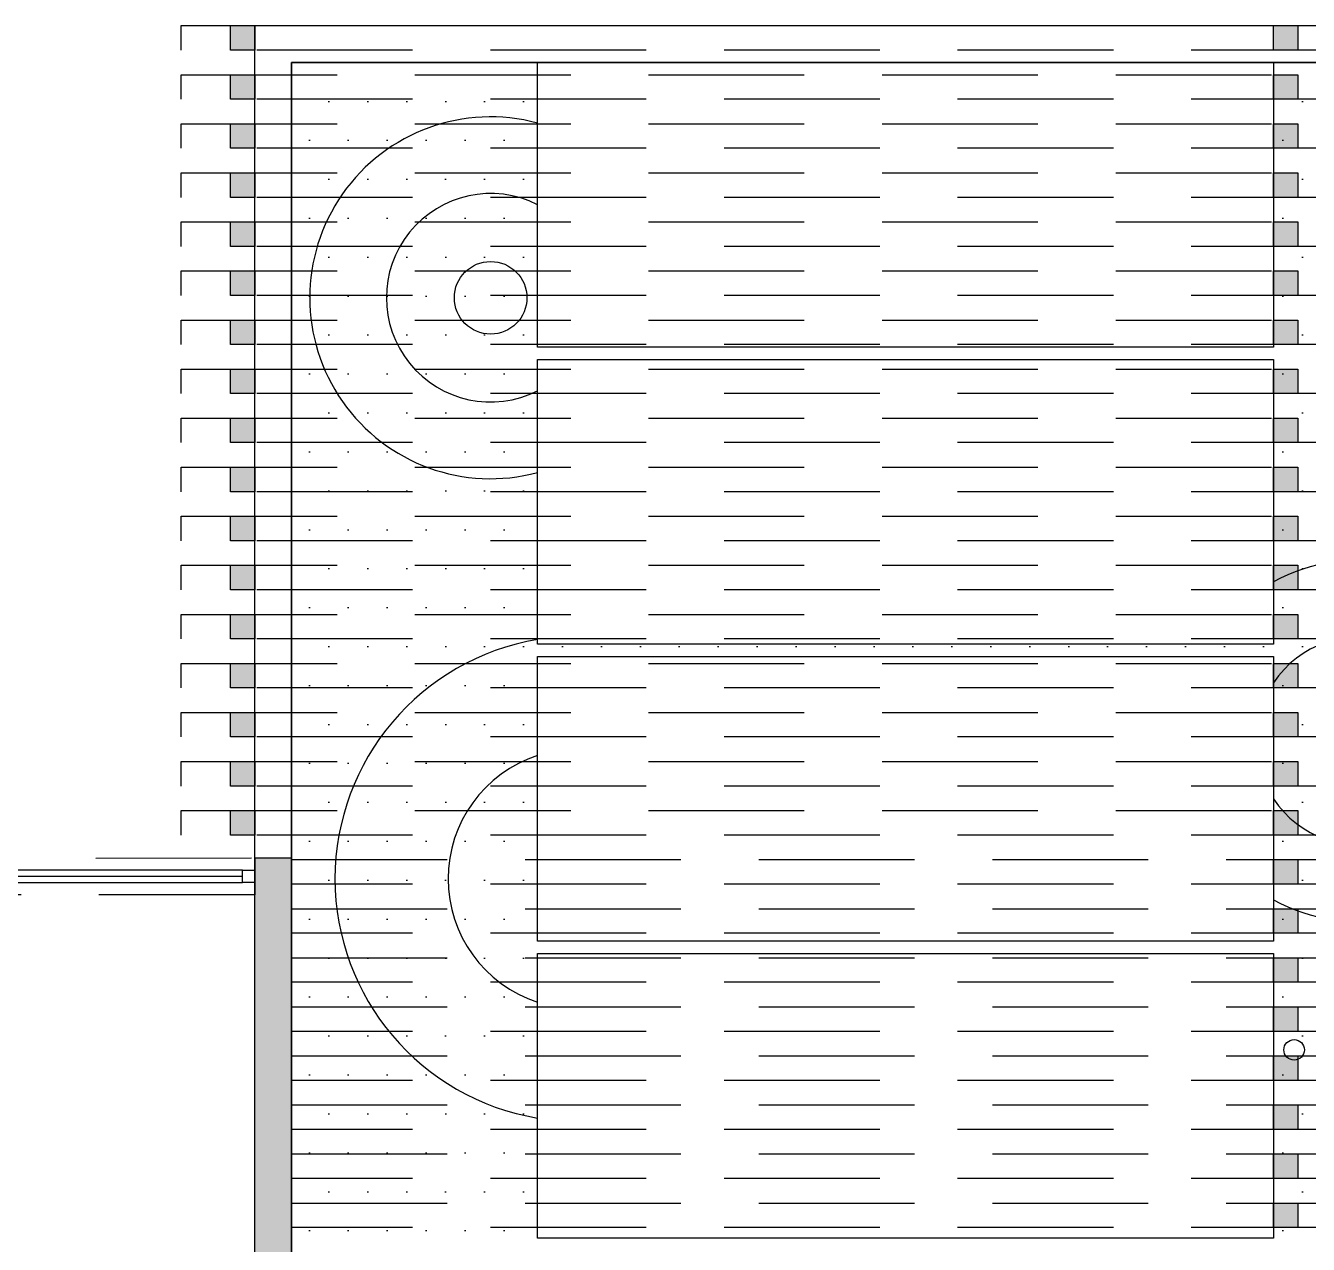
# Model space of a CAD drawing. Header units: metres. Extents: x 1769 to 3632, y 809 to 2652.
# Drawn here: x 2704.42 to 2709.65, y 1873.51 to 1878.48 of the extents above; entities that cross this region are included whole.
import ezdxf

# ---------------------------------------------------------------- set-up
doc = ezdxf.new("R2010")
doc.units = ezdxf.units.M
doc.header["$LTSCALE"] = 10
doc.linetypes.add('HIDDEN', pattern=[9.525, 6.35, -3.175])
for name, color, linetype in [('A-COLS', 6, 'Continuous'), ('A-COLS-PATT+', 8, 'Continuous'), ('A-FLOR-LEVL', 2, 'Continuous'), ('A-GLAZ', 150, 'Continuous'), ('A-PATT+', 8, 'Continuous'), ('A-PROJ+', 1, 'HIDDEN'), ('A-WALL', 6, 'Continuous'), ('A-WALL-PATT', 8, 'Continuous'), ('L-PLNT-TREE', 66, 'Continuous'), ('L-POND+', 134, 'Continuous')]:
    doc.layers.add(name, color=color, linetype=linetype)

# ---------------------------------------------------------------- blocks, each defined once
blk = doc.blocks.new('*U429')
at = {"layer": 'A-GLAZ', "ltscale": 0.01}
for p, q in [((0.0191035, 0.000025), (0.0206035, 0.000025)), ((0.0191035, 0), (0.0206035, 0)), ((0.0206035, -0.000025), (0.0191035, -0.000025))]:
    blk.add_line(p, q, dxfattribs=at)
for points in [[(0.0190535, -0.000025), (0.0191035, -0.000025), (0.0191035, 0.000025), (0.0190535, 0.000025)], [(0.0206535, -0.000025), (0.0206035, -0.000025), (0.0206035, 0.000025), (0.0206535, 0.000025)]]:
    blk.add_lwpolyline(points, close=True, dxfattribs=at)
blk = doc.blocks.new('LLUVIA DE ORO')
at = {"layer": 'L-PLNT-TREE', "color": 62}
blk.add_circle((144.8405, 319.3841), 0.0418, dxfattribs=at)
blk = doc.blocks.new('A$C6c3e34c0')
at = {"layer": 'A-COLS-PATT+', "ltscale": 0.01}
h = blk.add_hatch(color=256, dxfattribs=at)
h.dxf.hatch_style = 1
h.paths.add_polyline_path([(-3.9187, 7.5046), (-3.8187, 7.5046), (-3.8187, 7.4046), (-3.9187, 7.4046)])
h = blk.add_hatch(color=256, dxfattribs=at)
h.dxf.hatch_style = 1
h.paths.add_polyline_path([(0.3339, 7.5046), (0.4339, 7.5046), (0.4339, 7.4046), (0.3339, 7.4046)])
h = blk.add_hatch(color=256, dxfattribs=at)
h.dxf.hatch_style = 1
h.paths.add_polyline_path([(-3.9187, 7.3046), (-3.8187, 7.3046), (-3.8187, 7.2046), (-3.9187, 7.2046)])
h = blk.add_hatch(color=256, dxfattribs=at)
h.dxf.hatch_style = 1
h.paths.add_polyline_path([(0.3339, 7.3046), (0.4339, 7.3046), (0.4339, 7.2046), (0.3339, 7.2046)])
h = blk.add_hatch(color=256, dxfattribs=at)
h.dxf.hatch_style = 1
h.paths.add_polyline_path([(-3.9187, 7.1046), (-3.8187, 7.1046), (-3.8187, 7.0046), (-3.9187, 7.0046)])
h = blk.add_hatch(color=256, dxfattribs=at)
h.dxf.hatch_style = 1
h.paths.add_polyline_path([(0.3339, 7.1046), (0.4339, 7.1046), (0.4339, 7.0046), (0.3339, 7.0046)])
h = blk.add_hatch(color=256, dxfattribs=at)
h.dxf.hatch_style = 1
h.paths.add_polyline_path([(-3.9187, 6.9046), (-3.8187, 6.9046), (-3.8187, 6.8046), (-3.9187, 6.8046)])
h = blk.add_hatch(color=256, dxfattribs=at)
h.dxf.hatch_style = 1
h.paths.add_polyline_path([(0.3339, 6.9046), (0.4339, 6.9046), (0.4339, 6.8046), (0.3339, 6.8046)])
h = blk.add_hatch(color=256, dxfattribs=at)
h.dxf.hatch_style = 1
h.paths.add_polyline_path([(-3.9187, 6.7046), (-3.8187, 6.7046), (-3.8187, 6.6046), (-3.9187, 6.6046)])
h = blk.add_hatch(color=256, dxfattribs=at)
h.dxf.hatch_style = 1
h.paths.add_polyline_path([(0.3339, 6.7046), (0.4339, 6.7046), (0.4339, 6.6046), (0.3339, 6.6046)])
h = blk.add_hatch(color=256, dxfattribs=at)
h.dxf.hatch_style = 1
h.paths.add_polyline_path([(-3.9187, 6.5046), (-3.8187, 6.5046), (-3.8187, 6.4046), (-3.9187, 6.4046)])
h = blk.add_hatch(color=256, dxfattribs=at)
h.dxf.hatch_style = 1
h.paths.add_polyline_path([(0.3339, 6.5046), (0.4339, 6.5046), (0.4339, 6.4046), (0.3339, 6.4046)])
h = blk.add_hatch(color=256, dxfattribs=at)
h.dxf.hatch_style = 1
h.paths.add_polyline_path([(-3.9187, 6.3046), (-3.8187, 6.3046), (-3.8187, 6.2046), (-3.9187, 6.2046)])
h = blk.add_hatch(color=256, dxfattribs=at)
h.dxf.hatch_style = 1
h.paths.add_polyline_path([(0.3339, 6.3046), (0.4339, 6.3046), (0.4339, 6.2046), (0.3339, 6.2046)])
h = blk.add_hatch(color=256, dxfattribs=at)
h.dxf.hatch_style = 1
h.paths.add_polyline_path([(-3.9187, 6.1046), (-3.8187, 6.1046), (-3.8187, 6.0046), (-3.9187, 6.0046)])
h = blk.add_hatch(color=256, dxfattribs=at)
h.dxf.hatch_style = 1
h.paths.add_polyline_path([(0.3339, 6.1046), (0.4339, 6.1046), (0.4339, 6.0046), (0.3339, 6.0046)])
h = blk.add_hatch(color=256, dxfattribs=at)
h.dxf.hatch_style = 1
h.paths.add_polyline_path([(-3.9187, 5.9046), (-3.8187, 5.9046), (-3.8187, 5.8046), (-3.9187, 5.8046)])
h = blk.add_hatch(color=256, dxfattribs=at)
h.dxf.hatch_style = 1
h.paths.add_polyline_path([(0.3339, 5.9046), (0.4339, 5.9046), (0.4339, 5.8046), (0.3339, 5.8046)])
h = blk.add_hatch(color=256, dxfattribs=at)
h.dxf.hatch_style = 1
h.paths.add_polyline_path([(-3.9187, 5.7046), (-3.8187, 5.7046), (-3.8187, 5.6046), (-3.9187, 5.6046)])
h = blk.add_hatch(color=256, dxfattribs=at)
h.dxf.hatch_style = 1
h.paths.add_polyline_path([(0.3339, 5.7046), (0.4339, 5.7046), (0.4339, 5.6046), (0.3339, 5.6046)])
h = blk.add_hatch(color=256, dxfattribs=at)
h.dxf.hatch_style = 1
h.paths.add_polyline_path([(-3.9187, 5.5046), (-3.8187, 5.5046), (-3.8187, 5.4046), (-3.9187, 5.4046)])
h = blk.add_hatch(color=256, dxfattribs=at)
h.dxf.hatch_style = 1
h.paths.add_polyline_path([(0.3339, 5.5046), (0.4339, 5.5046), (0.4339, 5.4046), (0.3339, 5.4046)])
h = blk.add_hatch(color=256, dxfattribs=at)
h.dxf.hatch_style = 1
h.paths.add_polyline_path([(-3.9187, 5.3046), (-3.8187, 5.3046), (-3.8187, 5.2046), (-3.9187, 5.2046)])
h = blk.add_hatch(color=256, dxfattribs=at)
h.dxf.hatch_style = 1
h.paths.add_polyline_path([(0.3339, 5.3046), (0.4339, 5.3046), (0.4339, 5.2046), (0.3339, 5.2046)])
h = blk.add_hatch(color=256, dxfattribs=at)
h.dxf.hatch_style = 1
h.paths.add_polyline_path([(-3.9187, 5.1046), (-3.8187, 5.1046), (-3.8187, 5.0046), (-3.9187, 5.0046)])
h = blk.add_hatch(color=256, dxfattribs=at)
h.dxf.hatch_style = 1
h.paths.add_polyline_path([(0.3339, 5.1046), (0.4339, 5.1046), (0.4339, 5.0046), (0.3339, 5.0046)])
h = blk.add_hatch(color=256, dxfattribs=at)
h.dxf.hatch_style = 1
h.paths.add_polyline_path([(-3.9187, 4.9046), (-3.8187, 4.9046), (-3.8187, 4.8046), (-3.9187, 4.8046)])
h = blk.add_hatch(color=256, dxfattribs=at)
h.dxf.hatch_style = 1
h.paths.add_polyline_path([(0.3339, 4.9046), (0.4339, 4.9046), (0.4339, 4.8046), (0.3339, 4.8046)])
h = blk.add_hatch(color=256, dxfattribs=at)
h.dxf.hatch_style = 1
h.paths.add_polyline_path([(-3.9187, 4.7046), (-3.8187, 4.7046), (-3.8187, 4.6046), (-3.9187, 4.6046)])
h = blk.add_hatch(color=256, dxfattribs=at)
h.dxf.hatch_style = 1
h.paths.add_polyline_path([(0.3339, 4.7046), (0.4339, 4.7046), (0.4339, 4.6046), (0.3339, 4.6046)])
h = blk.add_hatch(color=256, dxfattribs=at)
h.dxf.hatch_style = 1
h.paths.add_polyline_path([(-3.9187, 4.5046), (-3.8187, 4.5046), (-3.8187, 4.4046), (-3.9187, 4.4046)])
h = blk.add_hatch(color=256, dxfattribs=at)
h.dxf.hatch_style = 1
h.paths.add_polyline_path([(0.3339, 4.5046), (0.4339, 4.5046), (0.4339, 4.4046), (0.3339, 4.4046)])
h = blk.add_hatch(color=256, dxfattribs=at)
h.dxf.hatch_style = 1
h.paths.add_polyline_path([(-3.9187, 4.3046), (-3.8187, 4.3046), (-3.8187, 4.2046), (-3.9187, 4.2046)])
h = blk.add_hatch(color=256, dxfattribs=at)
h.dxf.hatch_style = 1
h.paths.add_polyline_path([(0.3339, 4.3046), (0.4339, 4.3046), (0.4339, 4.2046), (0.3339, 4.2046)])
h = blk.add_hatch(color=256, dxfattribs=at)
h.dxf.hatch_style = 1
h.paths.add_polyline_path([(0.3339, 4.1046), (0.4339, 4.1046), (0.4339, 4.0046), (0.3339, 4.0046)])
h = blk.add_hatch(color=256, dxfattribs=at)
h.dxf.hatch_style = 1
h.paths.add_polyline_path([(0.3339, 3.9046), (0.4339, 3.9046), (0.4339, 3.8046), (0.3339, 3.8046)])
h = blk.add_hatch(color=256, dxfattribs=at)
h.dxf.hatch_style = 1
h.paths.add_polyline_path([(0.3339, 3.7046), (0.4339, 3.7046), (0.4339, 3.6046), (0.3339, 3.6046)])
h = blk.add_hatch(color=256, dxfattribs=at)
h.dxf.hatch_style = 1
h.paths.add_polyline_path([(0.3339, 3.5046), (0.4339, 3.5046), (0.4339, 3.4046), (0.3339, 3.4046)])
h = blk.add_hatch(color=256, dxfattribs=at)
h.dxf.hatch_style = 1
h.paths.add_polyline_path([(0.3339, 3.3046), (0.4339, 3.3046), (0.4339, 3.2046), (0.3339, 3.2046)])
h = blk.add_hatch(color=256, dxfattribs=at)
h.dxf.hatch_style = 1
h.paths.add_polyline_path([(0.3339, 3.1046), (0.4339, 3.1046), (0.4339, 3.0046), (0.3339, 3.0046)])
h = blk.add_hatch(color=256, dxfattribs=at)
h.dxf.hatch_style = 1
h.paths.add_polyline_path([(0.3339, 2.9046), (0.4339, 2.9046), (0.4339, 2.8046), (0.3339, 2.8046)])
h = blk.add_hatch(color=256, dxfattribs=at)
h.dxf.hatch_style = 1
h.paths.add_polyline_path([(0.3339, 2.7046), (0.4339, 2.7046), (0.4339, 2.6046), (0.3339, 2.6046)])
at = {"layer": 'A-COLS', "ltscale": 0.01}
for points in [[(-3.9187, 7.5046), (-3.8187, 7.5046), (-3.8187, 7.4046), (-3.9187, 7.4046)], [(0.3339, 7.5046), (0.4339, 7.5046), (0.4339, 7.4046), (0.3339, 7.4046)], [(-3.9187, 7.3046), (-3.8187, 7.3046), (-3.8187, 7.2046), (-3.9187, 7.2046)], [(0.3339, 7.3046), (0.4339, 7.3046), (0.4339, 7.2046), (0.3339, 7.2046)], [(-3.9187, 7.1046), (-3.8187, 7.1046), (-3.8187, 7.0046), (-3.9187, 7.0046)], [(0.3339, 7.1046), (0.4339, 7.1046), (0.4339, 7.0046), (0.3339, 7.0046)], [(-3.9187, 6.9046), (-3.8187, 6.9046), (-3.8187, 6.8046), (-3.9187, 6.8046)], [(0.3339, 6.9046), (0.4339, 6.9046), (0.4339, 6.8046), (0.3339, 6.8046)], [(-3.9187, 6.7046), (-3.8187, 6.7046), (-3.8187, 6.6046), (-3.9187, 6.6046)], [(0.3339, 6.7046), (0.4339, 6.7046), (0.4339, 6.6046), (0.3339, 6.6046)], [(-3.9187, 6.5046), (-3.8187, 6.5046), (-3.8187, 6.4046), (-3.9187, 6.4046)], [(0.3339, 6.5046), (0.4339, 6.5046), (0.4339, 6.4046), (0.3339, 6.4046)], [(-3.9187, 6.3046), (-3.8187, 6.3046), (-3.8187, 6.2046), (-3.9187, 6.2046)], [(0.3339, 6.3046), (0.4339, 6.3046), (0.4339, 6.2046), (0.3339, 6.2046)], [(-3.9187, 6.1046), (-3.8187, 6.1046), (-3.8187, 6.0046), (-3.9187, 6.0046)], [(0.3339, 6.1046), (0.4339, 6.1046), (0.4339, 6.0046), (0.3339, 6.0046)], [(-3.9187, 5.9046), (-3.8187, 5.9046), (-3.8187, 5.8046), (-3.9187, 5.8046)], [(0.3339, 5.9046), (0.4339, 5.9046), (0.4339, 5.8046), (0.3339, 5.8046)], [(-3.9187, 5.7046), (-3.8187, 5.7046), (-3.8187, 5.6046), (-3.9187, 5.6046)], [(0.3339, 5.7046), (0.4339, 5.7046), (0.4339, 5.6046), (0.3339, 5.6046)], [(-3.9187, 5.5046), (-3.8187, 5.5046), (-3.8187, 5.4046), (-3.9187, 5.4046)], [(0.3339, 5.5046), (0.4339, 5.5046), (0.4339, 5.4046), (0.3339, 5.4046)], [(-3.9187, 5.3046), (-3.8187, 5.3046), (-3.8187, 5.2046), (-3.9187, 5.2046)], [(0.3339, 5.3046), (0.4339, 5.3046), (0.4339, 5.2046), (0.3339, 5.2046)], [(-3.9187, 5.1046), (-3.8187, 5.1046), (-3.8187, 5.0046), (-3.9187, 5.0046)], [(0.3339, 5.1046), (0.4339, 5.1046), (0.4339, 5.0046), (0.3339, 5.0046)], [(-3.9187, 4.9046), (-3.8187, 4.9046), (-3.8187, 4.8046), (-3.9187, 4.8046)], [(0.3339, 4.9046), (0.4339, 4.9046), (0.4339, 4.8046), (0.3339, 4.8046)], [(-3.9187, 4.7046), (-3.8187, 4.7046), (-3.8187, 4.6046), (-3.9187, 4.6046)], [(0.3339, 4.7046), (0.4339, 4.7046), (0.4339, 4.6046), (0.3339, 4.6046)], [(-3.9187, 4.5046), (-3.8187, 4.5046), (-3.8187, 4.4046), (-3.9187, 4.4046)], [(0.3339, 4.5046), (0.4339, 4.5046), (0.4339, 4.4046), (0.3339, 4.4046)], [(-3.9187, 4.3046), (-3.8187, 4.3046), (-3.8187, 4.2046), (-3.9187, 4.2046)], [(0.3339, 4.3046), (0.4339, 4.3046), (0.4339, 4.2046), (0.3339, 4.2046)], [(0.3339, 4.1046), (0.4339, 4.1046), (0.4339, 4.0046), (0.3339, 4.0046)], [(0.3339, 3.9046), (0.4339, 3.9046), (0.4339, 3.8046), (0.3339, 3.8046)], [(0.3339, 3.7046), (0.4339, 3.7046), (0.4339, 3.6046), (0.3339, 3.6046)], [(0.3339, 3.5046), (0.4339, 3.5046), (0.4339, 3.4046), (0.3339, 3.4046)], [(0.3339, 3.3046), (0.4339, 3.3046), (0.4339, 3.2046), (0.3339, 3.2046)], [(0.3339, 3.1046), (0.4339, 3.1046), (0.4339, 3.0046), (0.3339, 3.0046)], [(0.3339, 2.9046), (0.4339, 2.9046), (0.4339, 2.8046), (0.3339, 2.8046)], [(0.3339, 2.7046), (0.4339, 2.7046), (0.4339, 2.6046), (0.3339, 2.6046)]]:
    blk.add_lwpolyline(points, close=True, dxfattribs=at)
at = {"layer": 'A-PROJ+', "ltscale": 0.01}
for points in [[(-4.1187, 7.4046), (-4.1187, 7.5046), (0.6339, 7.5046), (0.6339, 7.4046)], [(-4.1187, 7.2046), (-4.1187, 7.3046), (0.6339, 7.3046), (0.6339, 7.2046)], [(-4.1187, 7.0046), (-4.1187, 7.1046), (0.6339, 7.1046), (0.6339, 7.0046)], [(-4.1187, 6.8046), (-4.1187, 6.9046), (0.6339, 6.9046), (0.6339, 6.8046)], [(-4.1187, 6.6046), (-4.1187, 6.7046), (0.6339, 6.7046), (0.6339, 6.6046)], [(-4.1187, 6.4046), (-4.1187, 6.5046), (0.6339, 6.5046), (0.6339, 6.4046)], [(-4.1187, 6.2046), (-4.1187, 6.3046), (0.6339, 6.3046), (0.6339, 6.2046)], [(-4.1187, 6.0046), (-4.1187, 6.1046), (0.6339, 6.1046), (0.6339, 6.0046)], [(-4.1187, 5.8046), (-4.1187, 5.9046), (0.6339, 5.9046), (0.6339, 5.8046)], [(-4.1187, 5.6046), (-4.1187, 5.7046), (0.6339, 5.7046), (0.6339, 5.6046)], [(-4.1187, 5.4046), (-4.1187, 5.5046), (0.6339, 5.5046), (0.6339, 5.4046)], [(-4.1187, 5.2046), (-4.1187, 5.3046), (0.6339, 5.3046), (0.6339, 5.2046)], [(-4.1187, 5.0046), (-4.1187, 5.1046), (0.6339, 5.1046), (0.6339, 5.0046)], [(-4.1187, 4.8046), (-4.1187, 4.9046), (0.6339, 4.9046), (0.6339, 4.8046)], [(-4.1187, 4.6046), (-4.1187, 4.7046), (0.6339, 4.7046), (0.6339, 4.6046)], [(-4.1187, 4.4046), (-4.1187, 4.5046), (0.6339, 4.5046), (0.6339, 4.4046)], [(-4.1187, 4.2046), (-4.1187, 4.3046), (0.6339, 4.3046), (0.6339, 4.2046)], [(-3.6694, 4.0046), (-3.6694, 4.1046), (0.6339, 4.1046), (0.6339, 4.0046)], [(-3.6694, 3.8046), (-3.6694, 3.9046), (0.6339, 3.9046), (0.6339, 3.8046)], [(-3.6694, 3.6046), (-3.6694, 3.7046), (0.6339, 3.7046), (0.6339, 3.6046)], [(-3.6694, 3.4046), (-3.6694, 3.5046), (0.6339, 3.5046), (0.6339, 3.4046)], [(-3.6694, 3.2046), (-3.6694, 3.3046), (0.6339, 3.3046), (0.6339, 3.2046)], [(-3.6694, 3.0046), (-3.6694, 3.1046), (0.6339, 3.1046), (0.6339, 3.0046)], [(-3.6694, 2.8046), (-3.6694, 2.9046), (0.6339, 2.9046), (0.6339, 2.8046)], [(-3.6694, 2.6046), (-3.6694, 2.7046), (0.6339, 2.7046), (0.6339, 2.6046)]]:
    blk.add_lwpolyline(points, close=True, dxfattribs=at)
blk = doc.blocks.new('A$C570F70BD')
at = {"ltscale": 0.01}
blk.add_wipeout([(2.7032, -0.825), (-0.2968, -0.825), (-0.2968, 0.3358), (2.7032, 0.3358)], dxfattribs=at).dxf.layer = 'A-FLOR-LEVL'
at = {"layer": 'A-FLOR-LEVL', "ltscale": 0.01}
blk.add_lwpolyline([(2.7032, -0.825), (-0.2968, -0.825), (-0.2968, 0.3358), (2.7032, 0.3358)], close=True, dxfattribs=at)
blk = doc.blocks.new('A$C04a66b39')
at = {"layer": 'L-POND+', "ltscale": 0.01}
h = blk.add_hatch(dxfattribs=at)
h.set_pattern_fill('DOTS', color=256, scale=0.1)
h.paths.add_polyline_path([(0.1502, 7.2149), (9.6597, 7.2149), (9.6595, 5.5152), (9.4095, 5.5148), (9.4095, 0.0004), (0.15, 0.0008)])
at = {"layer": 'A-WALL'}
blk.add_lwpolyline([(9.6597, 7.3649), (9.6597, 7.2149), (0.1502, 7.2149), (0.15, 3.9715), (0, 3.9715), (0.0002, 7.3649)], close=True, dxfattribs=at)
at = {"layer": 'L-POND+', "ltscale": 0.01}
blk.add_lwpolyline([(0.1502, 7.2149), (9.6597, 7.2149), (9.6597, 5.5152), (9.4095, 5.5148), (9.4095, 0.0004), (0.15, 0.0008)], close=True, dxfattribs=at)
blk.add_circle((0.962, 6.2555), 0.148, dxfattribs=at)
for centre, radius, start, end in [((0.962, 6.2555), 0.7376, 74.9755, 285.0245), ((0.962, 6.2555), 0.425, 63.266, 296.734), ((4.5061, 4.4491), 0.7376, 241.4209, 118.5791), ((4.5061, 4.4491), 0.425, 213.8887, 146.1113), ((1.3162, 3.8867), 0.9888, 99.4879, 260.5121), ((1.3162, 3.8867), 0.528, 107.9804, 252.0196)]:
    blk.add_arc(centre, radius, start, end, dxfattribs=at)
at = {"layer": 'A-FLOR-LEVL', "ltscale": 0.01}
for p in [(1.45, 6.8786), (1.45, 5.6679), (1.45, 4.4571), (1.45, 3.2464)]:
    blk.add_blockref('A$C570F70BD', p, dxfattribs=at)
blk = doc.blocks.new('A$Ca70b421f')
at = {"layer": 'A-PATT+', "ltscale": 0.01, "true_color": 0x939598}
h = blk.add_hatch(dxfattribs=at)
h.set_pattern_fill('DOLMIT', color=252, scale=0.018)
edge = h.paths.add_edge_path()
edge.add_line((25.336, 3.261), (25.336, 0.2))
edge.add_line((25.336, 0.2), (21.7137, 0.2008))
edge.add_arc((21.0849, 39.1483), 38.9526, 269.18272, 270.92484, ccw=False)
edge.add_arc((20.4924, -1.9182), 2.1182, 88.9999, 105.352)
edge.add_arc((20.2844, -1.1028), 1.277, 106.0408, 133.345)
edge.add_line((19.4079, -0.1742), (20.1805, -0.8937))
edge.add_arc((22.7378, -4.4897), 4.4126, 113.9193, 125.4178, ccw=False)
edge.add_arc((23.1734, -5.7416), 5.7347, 93.3642, 112.82617, ccw=False)
edge.add_line((22.8368, -0.0169), (25.336, 0))
edge.add_line((25.336, 0), (40.8755, 0))
edge.add_line((40.8755, 0), (40.8755, 8.8623))
edge.add_line((40.8755, 8.8623), (64.844, 22.7005))
edge.add_line((64.844, 22.7005), (63.6758, 24.7237))
edge.add_line((63.6758, 24.7237), (62.1168, 23.8237))
edge.add_line((62.1168, 23.8237), (61.5418, 24.8196))
edge.add_line((61.5418, 24.8196), (63.1012, 25.7199))
edge.add_line((63.1012, 25.7199), (57.7874, 34.9238))
edge.add_line((57.7874, 34.9238), (54.6065, 33.0876))
edge.add_line((54.6065, 33.0876), (54.6064, 20.8154))
edge.add_line((54.6064, 20.8154), (49.8442, 18.0657))
edge.add_line((49.8442, 18.0657), (50.419, 17.0701))
edge.add_line((50.419, 17.0701), (50.0293, 16.8451))
edge.add_line((50.0293, 16.8451), (49.4544, 17.8408))
edge.add_line((49.4544, 17.8408), (45.1837, 15.3751))
edge.add_line((45.1837, 15.3751), (16.566, 15.375))
edge.add_line((16.566, 15.375), (16.566, 15.5))
edge.add_line((16.566, 15.5), (7.1793, 15.5))
edge.add_line((7.1793, 15.5), (7.1793, 19.454))
edge.add_line((7.1793, 19.454), (0, 19.4542))
edge.add_line((0, 19.4542), (0.0007, 13.375))
edge.add_line((0.0007, 13.375), (15.066, 13.375))
edge.add_line((15.066, 13.375), (15.066, 2.4175))
edge.add_arc((18.8858, 2.4729), 3.8202, 180.8316, 254.2952)
edge.add_arc((18.5138, 0.5707), 1.8948, 223.0293, 249.5502, ccw=False)
edge.add_arc((18.2834, 1.0412), 2.1079, 148.2186, 236.7821, ccw=False)
edge.add_arc((18.6399, 0.629), 2.633, 91.5547, 144.6769, ccw=False)
edge.add_line((18.5684, 3.261), (25.336, 3.261))
h.paths.add_polyline_path([(28.836, 4.3999), (37.9755, 4.3999), (37.9755, 3.6999), (29.536, 3.6999), (29.536, 2.6653), (28.836, 2.6653)], flags=16)
h.paths.add_polyline_path([(23.836, 4.5999), (17.986, 4.5999), (17.986, 12.575), (20.486, 12.575), (20.486, 7.5999), (37.9755, 7.5999), (37.9755, 4.5999)], flags=16)
edge = h.paths.add_edge_path(flags=16)
edge.add_arc((21.0849, 39.1483), 39.1526, 269.18224, 270.86008, ccw=False)
edge.add_arc((20.4924, -1.9182), 1.9182, 88.9906, 105.3155)
edge.add_arc((20.2844, -1.1028), 1.077, 106.1036, 121.8452)
edge.add_line((19.7162, -0.188), (20.1997, -0.6382))
edge.add_arc((22.7378, -4.4897), 4.6126, 113.8955, 123.3845, ccw=False)
edge.add_arc((23.1734, -5.7416), 5.9347, 104.6475, 112.84455, ccw=False)

msp = doc.modelspace()

# ---------------------------------------------------------------- block references
at = {"layer": 'A-FLOR-LEVL'}
msp.add_blockref('A$Ca70b421f', (2681.9374, 1840.6909), dxfattribs=at)

# ---------------------------------------------------------------- next in the draw order: block references
at = {"layer": 'L-POND+'}
msp.add_blockref('A$C04a66b39', (2705.3534, 1871.1151), dxfattribs=at)

# ---------------------------------------------------------------- next in the draw order: hatches: boundary and pattern name
at = {"layer": 'A-WALL-PATT', "ltscale": 0.01}
h = msp.add_hatch(color=256, dxfattribs=at)
h.dxf.hatch_style = 1
h.paths.add_polyline_path([(2705.5034, 1870.7152), (2705.3534, 1870.7152), (2705.3534, 1875.0867), (2705.5034, 1875.0867)])

# ---------------------------------------------------------------- next in the draw order: linework, layer by layer
at = {"layer": 'A-PROJ+', "ltscale": 0.01}
msp.add_lwpolyline([(2703.7534, 1874.9366), (2703.7534, 1875.0866), (2705.3534, 1875.0867), (2705.3534, 1874.9367)], close=True, dxfattribs=at)
at = {"layer": 'A-WALL', "ltscale": 0.01}
msp.add_lwpolyline([(2705.5034, 1870.7152), (2705.3534, 1870.7152), (2705.3534, 1875.0867), (2705.5034, 1875.0867)], close=True, dxfattribs=at)

# ---------------------------------------------------------------- next in the draw order: block references
at = {"layer": 'A-GLAZ', "ltscale": 0.01, "xscale": -1000.000000000007, "yscale": 1000.000000000007, "zscale": 1000.000000000007, "rotation": 0.0006849281418830343}
msp.add_blockref('*U429', (2724.4069, 1875.0119), dxfattribs=at)
at = {"layer": 'A-PROJ+', "ltscale": 0.01}
msp.add_blockref('A$C6c3e34c0', (2709.1728, 1870.9754), dxfattribs=at)
at = {"layer": 'L-PLNT-TREE', "rotation": 339.3119085342256}
msp.add_blockref('LLUVIA DE ORO', (2461.2579, 1626.6843), dxfattribs=at)

doc.saveas('drawing.dxf')
